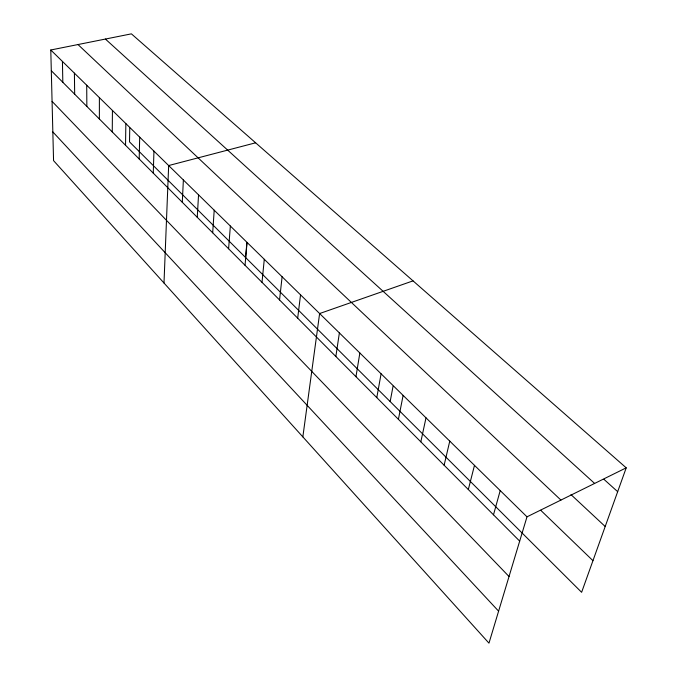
<?xml version="1.0" encoding="UTF-8"?>
<svg xmlns="http://www.w3.org/2000/svg" width="677" height="677" viewBox="0 0 677 677"><rect width="100%" height="100%" fill="white"/><g stroke="black" fill="none" stroke-linecap="round" stroke-linejoin="round"><path stroke-width="1.02" d="M99.375 118.991L99.384 97.649M112.264 131.93L112.433 110.427M125.533 145.259L125.854 123.595M129.756 127.953L129.519 141.882L581.619 592.307L626.217 467.841L131.397 33.85L50.783 49.996L53.559 160.635L488.972 643.15L526.994 516.83L626.217 467.841M139.191 158.977L139.69 137.16M153.264 173.117L153.95 151.132M163.995 283.02L168.658 165.552L255.627 142.805M182.291 202.271L183.374 179.972M197.252 217.292L198.547 194.849M212.688 232.786L214.203 210.192M228.606 248.781L230.358 226.033M245.582 257.522L246.868 242.831M245.04 265.282L247.046 242.391M262.007 282.326L264.284 259.291M279.55 299.936L282.106 276.766M297.677 318.148L300.546 294.842M302.847 436.885L319.62 313.544L413.038 280.87M335.851 356.483L339.38 332.915M355.958 376.683L359.859 352.988M376.793 397.611L381.092 373.797M390.155 401.554L393.058 386.228M398.406 419.308L403.12 395.402M420.832 441.836L426.002 417.819M444.12 465.226L449.765 441.125M468.323 489.53L474.484 465.353M493.491 514.808L500.21 490.571M603.918 479.308L617.678 491.68M105.4 39.054L594.626 483.437M570.999 494.616L605.196 526.503M77.999 44.547L560.92 500.083M540.728 510.272L592.95 560.674M50.783 49.996L526.994 516.83M51.3 70.713L519.682 541.118M52.07 101.372L509.028 576.516M52.84 131.93L498.602 611.162M62.428 61.412L62.826 82.289M74.402 73.15L74.673 94.179M86.715 85.226L86.851 106.407"/></g></svg>
